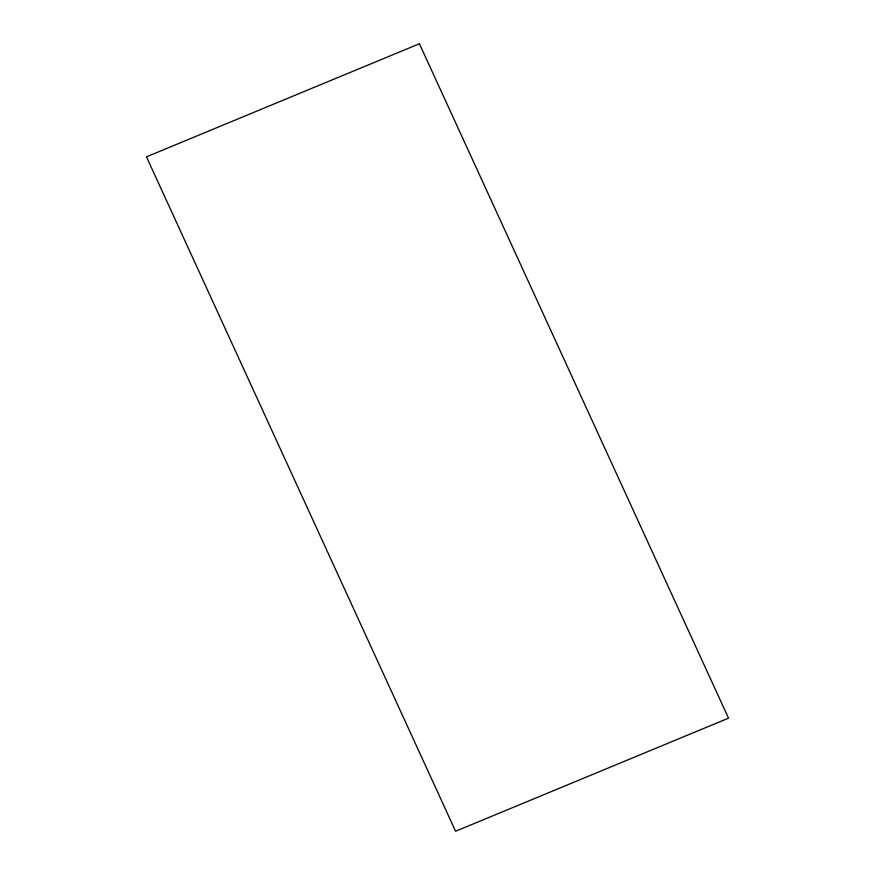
<?xml version="1.0" encoding="UTF-8"?>
<svg xmlns="http://www.w3.org/2000/svg" width="875" height="875" viewBox="0 0 875 875"><rect width="100%" height="100%" fill="white"/><g stroke="black" fill="none" stroke-linecap="round" stroke-linejoin="round"><path stroke-width="1.31" d="M419.42 43.75L146.464 156.833L455.58 831.25L728.536 718.167L419.42 43.75"/></g></svg>
